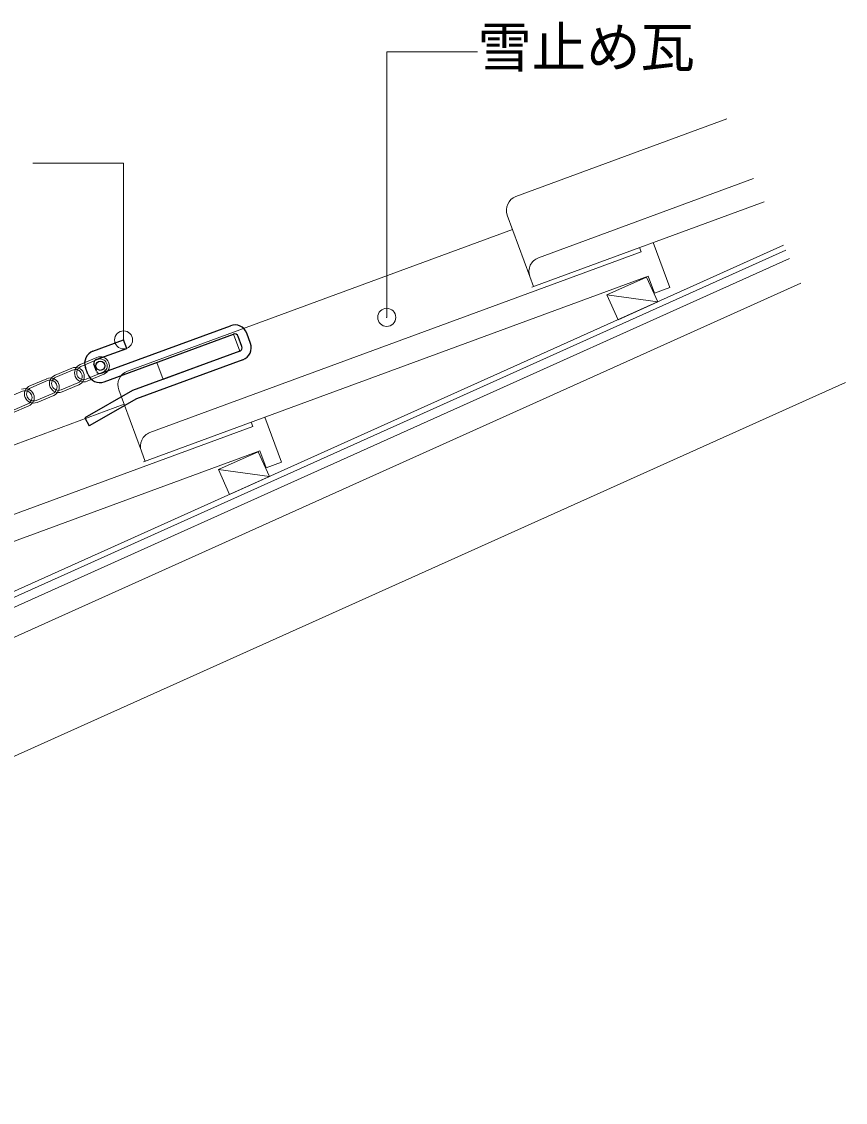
# Model space of a CAD drawing. Units: millimetres, scale not verified. Extents: x -2100 to 4081, y -1485 to 2737.
# Drawn here: x 3627 to 4081, y -111 to 486 of the extents above; entities that cross this region are included whole.
import ezdxf
from ezdxf.enums import TextEntityAlignment as Align

# ---------------------------------------------------------------- set-up
doc = ezdxf.new("R2010")
doc.units = ezdxf.units.MM
doc.header["$LTSCALE"] = 10
doc.header["$PDMODE"] = 32
doc.header["$PDSIZE"] = 10
for name, color, linetype, lineweight in [('0-2', 5, 'Continuous', 9), ('0-4', 5, 'Continuous', 9), ('0-7', 5, 'Continuous', 9), ('0-8', 5, 'Continuous', 9)]:
    doc.layers.add(name, color=color, linetype=linetype, lineweight=lineweight)
doc.styles.add('ＭＳ ゴシック', font='')
doc.styles.get('ＭＳ ゴシック').set_extended_font_data('MS Gothic')

msp = doc.modelspace()

# ---------------------------------------------------------------- linework, layer by layer
at = {"layer": '0-2'}
for p, q in [((3899.19, 389.19), (4015.53, 432.01)), ((3911.63, 355.41), (4030.34, 399.1)), ((3908.04, 339.17), (4036.1, 386.31)), ((3894.45, 378.92), (3906.88, 345.14)), ((3684.89, 292.76), (3897.37, 370.97)), ((3196.71, -20.26), (4046.89, 362.32)), ((3197.94, -23), (4048.12, 359.58)), ((3697.32, 258.97), (3968.32, 358.72)), ((3967.46, 361.04), (3968.32, 358.72)), ((3967.46, 361.04), (3968.32, 358.72)), ((3974.97, 363.81), (3984.11, 338.96)), ((3974.97, 363.81), (3984.11, 338.96)), ((3200, -27.56), (4050.17, 355.02)), ((3124.08, -78.17), (4056.33, 341.35)), ((3693.74, 242.74), (3972.21, 345.23)), ((3906.88, 345.14), (3908.97, 339.47)), ((3949.44, 334.91), (3971.32, 344.76)), ((3972.21, 345.23), (3975.67, 335.85)), ((3972.21, 345.23), (3975.67, 335.85)), ((3949.44, 334.91), (3977.48, 331.08)), ((3949.44, 334.91), (3977.48, 331.08)), ((3949.44, 334.91), (3977.48, 331.08)), ((3949.44, 334.91), (3977.48, 331.08)), ((3975.67, 335.85), (3984.11, 338.96)), ((3975.67, 335.85), (3984.11, 338.96)), ((3701.19, 297.69), (3743.42, 313.24)), ((3743.42, 313.24), (3746.87, 303.85)), ((3197.94, -110.72), (4080.95, 286.63)), ((3680.14, 282.49), (3692.58, 248.7)), ((3470.59, 196.32), (3683.07, 274.53)), ((3753.16, 264.61), (3754.01, 262.28)), ((3760.67, 267.37), (3769.81, 242.52)), ((3483.02, 162.54), (3754.01, 262.28)), ((3479.44, 146.3), (3757.91, 248.8)), ((3692.58, 248.7), (3694.67, 243.03)), ((3735.14, 238.48), (3757.02, 248.33)), ((3757.91, 248.8), (3761.37, 239.41)), ((3761.37, 239.41), (3769.81, 242.52)), ((3735.14, 238.48), (3763.18, 234.65)), ((3735.14, 238.48), (3763.18, 234.65))]:
    msp.add_line(p, q, dxfattribs=at)
for points in [[(3955.59, 321.24), (3949.44, 334.91), (3971.32, 344.76), (3977.48, 331.08)], [(3955.59, 321.24), (3949.44, 334.91), (3971.32, 344.76), (3977.48, 331.08)], [(3741.29, 224.8), (3735.14, 238.48), (3757.02, 248.33), (3763.18, 234.65)], [(3741.29, 224.8), (3735.14, 238.48), (3757.02, 248.33), (3763.18, 234.65)]]:
    msp.add_lwpolyline(points, close=True, dxfattribs=at)
for points in [[(3949.44, 334.91), (3971.32, 344.76), (3977.48, 331.08)], [(3949.44, 334.91), (3971.32, 344.76), (3977.48, 331.08)], [(3701.19, 297.69), (3704.64, 288.31), (3746.87, 303.85)]]:
    msp.add_lwpolyline(points, dxfattribs=at)
for centre, start, end in [((3901.95, 381.69), 110.20749, 200.20695), ((3914.39, 347.9), 110.2068, 200.20738), ((3687.65, 285.25), 110.20723, 200.20695), ((3700.09, 251.47), 110.2068, 200.20738)]:
    msp.add_arc(centre, 8, start, end, dxfattribs=at)
at = {"layer": '0-4'}
for p, q in [((3827.95, 469.04), (3827.95, 322.52)), ((3827.95, 469.04), (3877.95, 469.04)), ((3682.77, 407.61), (3632.77, 407.61))]:
    msp.add_line(p, q, dxfattribs=at)
msp.add_lwpolyline([(3682.77, 310.09), (3682.77, 407.61), (3632.77, 407.61)], dxfattribs=at)
for p in [(3827.95, 322.52), (3682.77, 310.09)]:
    msp.add_point(p, dxfattribs=at)
at = {"layer": '0-7'}
for p, q in [((3658.77, 296.48), (3667.98, 300.38)), ((3659.23, 295.38), (3668.44, 299.28)), ((3644.95, 290.64), (3654.16, 294.54)), ((3645.42, 289.53), (3654.63, 293.43)), ((3662.2, 288.38), (3671.41, 292.28)), ((3631.14, 284.79), (3640.35, 288.69)), ((3631.61, 283.69), (3640.82, 287.59)), ((3648.38, 282.53), (3657.59, 286.43)), ((3671.87, 291.17), (3662.66, 287.27)), ((3617.79, 277.84), (3627, 281.74)), ((3634.57, 276.69), (3643.78, 280.59)), ((3658.06, 285.33), (3648.85, 281.43)), ((3620.75, 270.84), (3629.96, 274.74)), ((3644.24, 279.48), (3635.04, 275.58)), ((3630.43, 273.64), (3621.22, 269.74))]:
    msp.add_line(p, q, dxfattribs=at)
for centre, radius, start, end in [((3669.93, 295.78), 5, 292.93442, 112.93442), ((3669.93, 295.78), 3.8, 292.93442, 112.93442), ((3656.11, 289.93), 5, 292.93442, 112.93442), ((3656.11, 289.93), 3.8, 292.93442, 112.93442), ((3660.72, 291.88), 5, 112.93442, 292.93442), ((3660.72, 291.88), 3.8, 112.93442, 292.93442), ((3642.3, 284.09), 5, 292.93442, 112.93442), ((3642.3, 284.09), 3.8, 292.93442, 112.93442), ((3646.9, 286.03), 5, 112.93442, 292.93442), ((3646.9, 286.03), 3.8, 112.93442, 292.93442), ((3628.48, 278.24), 5, 292.93442, 112.93442), ((3628.48, 278.24), 3.8, 292.93442, 112.93442), ((3633.09, 280.19), 5, 112.93442, 292.93442), ((3633.09, 280.19), 3.8, 112.93442, 292.93442)]:
    msp.add_arc(centre, radius, start, end, dxfattribs=at)
at = {"layer": '0-8', "color": 2, "lineweight": 25}
for p, q in [((3670.37, 291.68), (3741.69, 317.93)), ((3672.1, 286.98), (3743.42, 313.24)), ((3748.06, 306.42), (3745.99, 312.05)), ((3752.75, 308.15), (3750.68, 313.78)), ((3665.88, 303.88), (3682.77, 310.09)), ((3667.6, 299.18), (3684.5, 305.4)), ((3684.5, 305.4), (3682.77, 310.09)), ((3663.11, 291.14), (3661.73, 294.89)), ((3667.8, 292.86), (3666.42, 296.62)), ((3661.32, 267.04), (3663.8, 262.69))]:
    msp.add_line(p, q, dxfattribs=at)
for points in [[(3746.87, 303.85), (3687.75, 282.09), (3661.32, 267.04)], [(3748.6, 299.16), (3689.86, 277.54), (3663.8, 262.69)]]:
    msp.add_lwpolyline(points, dxfattribs=at)
msp.add_circle((3669.93, 295.78), 2.5, dxfattribs=at)
for centre, radius, start, end in [((3744.11, 311.36), 7, 20.20733, 110.20714), ((3744.11, 311.36), 2, 20.20733, 110.20714), ((3746.18, 305.73), 2, 290.20714, 20.20733), ((3746.18, 305.73), 7, 290.20714, 20.20733), ((3668.3, 297.31), 7, 110.20714, 200.20733), ((3668.3, 297.31), 2, 110.20714, 200.20733), ((3669.68, 293.55), 2, 200.20733, 290.20714), ((3669.68, 293.55), 7, 200.20733, 290.20714)]:
    msp.add_arc(centre, radius, start, end, dxfattribs=at)

# ---------------------------------------------------------------- texts
at = {"layer": '0-4', "color": 7, "style": 'ＭＳ ゴシック'}
msp.add_text('雪止め瓦', height=21.99, dxfattribs=at).set_placement((3877.95, 454.04), align=Align.BOTTOM_LEFT)

doc.saveas('drawing.dxf')
